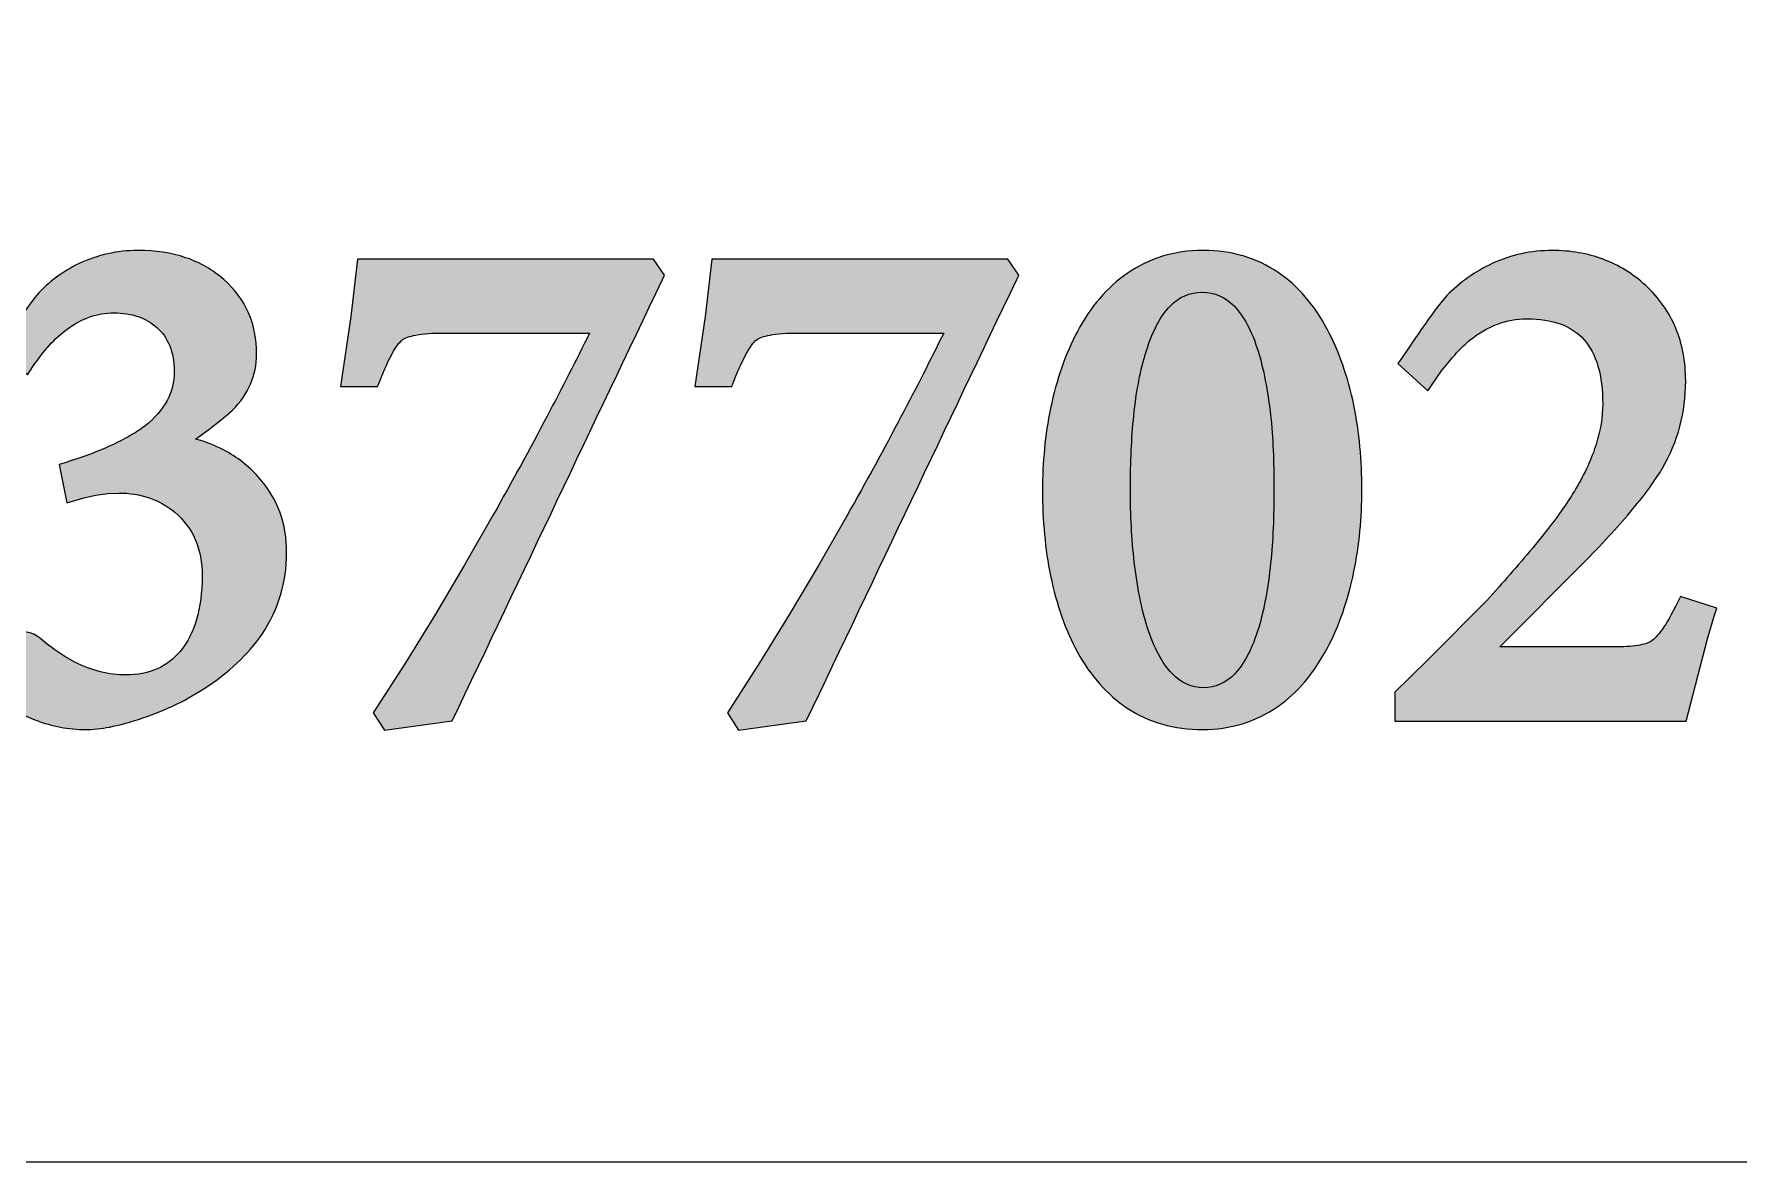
# Model space of a CAD drawing. Header units: millimetres. Extents: x -228 to -124, y -139 to -90.
# Drawn here: x -144.1 to -135.21, y -138.95 to -133.07 of the extents above; entities that cross this region are included whole.
import ezdxf

# ---------------------------------------------------------------- set-up
doc = ezdxf.new("R2010")
doc.units = ezdxf.units.MM
doc.header["$MEASUREMENT"] = 0
doc.layers.add('Layer 1', color=7, linetype='Continuous')

msp = doc.modelspace()

# ---------------------------------------------------------------- hatches: boundary and pattern name
at = {"layer": 'Layer 1', "true_color": 0x373435}
h = msp.add_hatch(color=250, dxfattribs=at)
edge = h.paths.add_edge_path()
edge.add_spline(control_points=[(-143.2592, -135.186), (-143.207, -135.2006), (-143.1587, -135.2195), (-143.1143, -135.2426), (-143.0443, -135.2791), (-142.9832, -135.3264), (-142.9317, -135.3841), (-142.8821, -135.4391), (-142.8449, -135.5001), (-142.8204, -135.5662), (-142.796, -135.632), (-142.7842, -135.7032), (-142.785, -135.7789), (-142.7849, -135.8557), (-142.7955, -135.9296), (-142.8167, -136.0001), (-142.838, -136.0706), (-142.8701, -136.1382), (-142.9126, -136.2025), (-142.9494, -136.2567), (-142.9932, -136.3075), (-143.0437, -136.3548), (-143.0937, -136.4019), (-143.1509, -136.446), (-143.2144, -136.4866), (-143.2676, -136.5211), (-143.3228, -136.5517), (-143.3794, -136.5783), (-143.4371, -136.6054), (-143.4967, -136.6286), (-143.5574, -136.6478), (-143.6109, -136.6653), (-143.6608, -136.6785), (-143.7065, -136.6874), (-143.7529, -136.6963), (-143.7957, -136.7009), (-143.8341, -136.7009), (-143.8774, -136.7009), (-143.921, -136.6967), (-143.964, -136.6885), (-144.0072, -136.6804), (-144.0503, -136.6679), (-144.0929, -136.6518), (-144.1283, -136.6385), (-144.1603, -136.624), (-144.1878, -136.6089), (-144.2152, -136.5936), (-144.2389, -136.5772), (-144.2582, -136.5599), (-144.2875, -136.5365), (-144.309, -136.5096), (-144.3224, -136.4799), (-144.3363, -136.4494), (-144.3417, -136.4164), (-144.3384, -136.3816), (-144.3351, -136.3495), (-144.323, -136.3195), (-144.3028, -136.2915), (-144.2847, -136.2666), (-144.2594, -136.2428), (-144.2273, -136.2207), (-144.2032, -136.2017), (-144.1776, -136.1922), (-144.1515, -136.1922), (-144.1255, -136.1922), (-144.1001, -136.2017), (-144.0759, -136.2207), (-144.0759, -136.2207), (-144.0341, -136.2555), (-144.0341, -136.2555), (-144.0341, -136.2555), (-143.9935, -136.2857), (-143.9935, -136.2857), (-143.9935, -136.2857), (-143.9415, -136.3202), (-143.9415, -136.3202), (-143.9415, -136.3202), (-143.8891, -136.3492), (-143.8891, -136.3492), (-143.845, -136.3716), (-143.8007, -136.3884), (-143.756, -136.3994), (-143.7121, -136.4102), (-143.6673, -136.4157), (-143.6218, -136.4157), (-143.5613, -136.4157), (-143.5073, -136.4053), (-143.4603, -136.3845), (-143.4137, -136.364), (-143.3727, -136.3327), (-143.338, -136.2912), (-143.3012, -136.2455), (-143.2731, -136.1905), (-143.2544, -136.127), (-143.2352, -136.0616), (-143.2254, -135.9864), (-143.2254, -135.9017), (-143.2254, -135.8293), (-143.2376, -135.7649), (-143.2616, -135.7093), (-143.2851, -135.6544), (-143.321, -135.6069), (-143.3683, -135.567), (-143.4083, -135.5341), (-143.4529, -135.509), (-143.5013, -135.4924), (-143.5496, -135.4758), (-143.6029, -135.4674), (-143.6602, -135.4674), (-143.6602, -135.4674), (-143.7175, -135.4703), (-143.7175, -135.4703), (-143.7175, -135.4703), (-143.7805, -135.4793), (-143.7805, -135.4793), (-143.7805, -135.4793), (-143.8352, -135.4904), (-143.8352, -135.4904), (-143.8352, -135.4904), (-143.9315, -135.5178), (-143.9315, -135.5178), (-143.9315, -135.5178), (-143.9718, -135.319), (-143.9718, -135.319), (-143.9718, -135.319), (-143.9343, -135.3074), (-143.9343, -135.3074), (-143.8893, -135.2933), (-143.847, -135.2787), (-143.808, -135.2641), (-143.7696, -135.2499), (-143.7341, -135.2349), (-143.7015, -135.22), (-143.6653, -135.2035), (-143.632, -135.1865), (-143.6022, -135.1694), (-143.5725, -135.1522), (-143.546, -135.135), (-143.5236, -135.118), (-143.4722, -135.0774), (-143.4336, -135.033), (-143.4084, -134.9851), (-143.3837, -134.9385), (-143.3712, -134.8875), (-143.3712, -134.8325), (-143.3712, -134.7826), (-143.3791, -134.7384), (-143.3944, -134.7004), (-143.4093, -134.663), (-143.4319, -134.6306), (-143.4614, -134.6039), (-143.4897, -134.5789), (-143.5224, -134.5599), (-143.5589, -134.5473), (-143.5963, -134.5347), (-143.6389, -134.5281), (-143.686, -134.5281), (-143.7289, -134.5281), (-143.7708, -134.5352), (-143.8109, -134.5493), (-143.8518, -134.5635), (-143.8922, -134.5854), (-143.931, -134.614), (-143.9618, -134.6368), (-143.992, -134.6646), (-144.0213, -134.6967), (-144.0508, -134.7288), (-144.0798, -134.7662), (-144.1077, -134.808), (-144.1077, -134.808), (-144.1368, -134.8516), (-144.1368, -134.8516), (-144.1368, -134.8516), (-144.2829, -134.7097), (-144.2829, -134.7097), (-144.2208, -134.6222), (-144.153, -134.5156), (-144.087, -134.435), (-144.0561, -134.4005), (-144.0218, -134.3692), (-143.985, -134.3418), (-143.9481, -134.3146), (-143.9082, -134.2906), (-143.8659, -134.2707), (-143.8177, -134.2483), (-143.7682, -134.2312), (-143.7177, -134.2199), (-143.6671, -134.2085), (-143.6155, -134.2027), (-143.5632, -134.2027), (-143.5632, -134.2027), (-143.5604, -134.2027), (-143.5604, -134.2027), (-143.469, -134.2027), (-143.3857, -134.2153), (-143.3112, -134.2403), (-143.2357, -134.2656), (-143.1692, -134.3039), (-143.1119, -134.3545), (-143.0551, -134.4043), (-143.0123, -134.4622), (-142.9837, -134.5275), (-142.9553, -134.5925), (-142.9409, -134.6645), (-142.9409, -134.7429), (-142.9409, -134.7981), (-142.9516, -134.8506), (-142.9727, -134.8994), (-142.9935, -134.9479), (-143.025, -134.9932), (-143.0665, -135.0346), (-143.0665, -135.0346), (-143.0683, -135.0363), (-143.0683, -135.0363), (-143.1057, -135.0693), (-143.1464, -135.1024), (-143.19, -135.1354), (-143.19, -135.1354), (-143.2592, -135.186), (-143.2592, -135.186)], knot_values=[0, 0, 0, 0, 0.013699, 0.013699, 0.013699, 0.027397, 0.027397, 0.027397, 0.041096, 0.041096, 0.041096, 0.054795, 0.054795, 0.054795, 0.068493, 0.068493, 0.068493, 0.082192, 0.082192, 0.082192, 0.09589, 0.09589, 0.09589, 0.109589, 0.109589, 0.109589, 0.123288, 0.123288, 0.123288, 0.136986, 0.136986, 0.136986, 0.150685, 0.150685, 0.150685, 0.164384, 0.164384, 0.164384, 0.178082, 0.178082, 0.178082, 0.191781, 0.191781, 0.191781, 0.205479, 0.205479, 0.205479, 0.219178, 0.219178, 0.219178, 0.232877, 0.232877, 0.232877, 0.246575, 0.246575, 0.246575, 0.260274, 0.260274, 0.260274, 0.273973, 0.273973, 0.273973, 0.287671, 0.287671, 0.287671, 0.30137, 0.30137, 0.30137, 0.315068, 0.315068, 0.315068, 0.328767, 0.328767, 0.328767, 0.342466, 0.342466, 0.342466, 0.356164, 0.356164, 0.356164, 0.369863, 0.369863, 0.369863, 0.383562, 0.383562, 0.383562, 0.39726, 0.39726, 0.39726, 0.410959, 0.410959, 0.410959, 0.424658, 0.424658, 0.424658, 0.438356, 0.438356, 0.438356, 0.452055, 0.452055, 0.452055, 0.465753, 0.465753, 0.465753, 0.479452, 0.479452, 0.479452, 0.493151, 0.493151, 0.493151, 0.506849, 0.506849, 0.506849, 0.520548, 0.520548, 0.520548, 0.534247, 0.534247, 0.534247, 0.547945, 0.547945, 0.547945, 0.561644, 0.561644, 0.561644, 0.575342, 0.575342, 0.575342, 0.589041, 0.589041, 0.589041, 0.60274, 0.60274, 0.60274, 0.616438, 0.616438, 0.616438, 0.630137, 0.630137, 0.630137, 0.643836, 0.643836, 0.643836, 0.657534, 0.657534, 0.657534, 0.671233, 0.671233, 0.671233, 0.684932, 0.684932, 0.684932, 0.69863, 0.69863, 0.69863, 0.712329, 0.712329, 0.712329, 0.726027, 0.726027, 0.726027, 0.739726, 0.739726, 0.739726, 0.753425, 0.753425, 0.753425, 0.767123, 0.767123, 0.767123, 0.780822, 0.780822, 0.780822, 0.794521, 0.794521, 0.794521, 0.808219, 0.808219, 0.808219, 0.821918, 0.821918, 0.821918, 0.835616, 0.835616, 0.835616, 0.849315, 0.849315, 0.849315, 0.863014, 0.863014, 0.863014, 0.876712, 0.876712, 0.876712, 0.890411, 0.890411, 0.890411, 0.90411, 0.90411, 0.90411, 0.917808, 0.917808, 0.917808, 0.931507, 0.931507, 0.931507, 0.945205, 0.945205, 0.945205, 0.958904, 0.958904, 0.958904, 0.972603, 0.972603, 0.972603, 0.986301, 0.986301, 0.986301, 1, 1, 1, 1], degree=3, periodic=1)
h = msp.add_hatch(color=250, dxfattribs=at)
edge = h.paths.add_edge_path()
edge.add_spline(control_points=[(-140.8239, -134.3549), (-141.1915, -135.1209), (-141.5546, -135.8893), (-141.9212, -136.6557), (-141.9212, -136.6557), (-142.2743, -136.7042), (-142.2743, -136.7042), (-142.2743, -136.7042), (-142.3327, -136.613), (-142.3327, -136.613), (-142.3327, -136.613), (-142.1649, -136.352), (-142.1649, -136.352), (-142.1649, -136.352), (-142.0087, -136.0997), (-142.0087, -136.0997), (-142.0087, -136.0997), (-141.8582, -135.8448), (-141.8582, -135.8448), (-141.8582, -135.8448), (-141.7069, -135.5813), (-141.7069, -135.5813), (-141.6097, -135.409), (-141.5157, -135.2374), (-141.4258, -135.0667), (-141.3483, -134.9198), (-141.2745, -134.7752), (-141.2046, -134.6331), (-141.2046, -134.6331), (-141.9634, -134.6331), (-141.9634, -134.6331), (-142.0232, -134.6331), (-142.0721, -134.6367), (-142.11, -134.6438), (-142.144, -134.65), (-142.168, -134.6589), (-142.1821, -134.6698), (-142.1963, -134.6806), (-142.2128, -134.7031), (-142.2318, -134.7368), (-142.2526, -134.774), (-142.2753, -134.8234), (-142.2991, -134.884), (-142.2991, -134.884), (-142.31, -134.912), (-142.31, -134.912), (-142.31, -134.912), (-142.5029, -134.912), (-142.5029, -134.912), (-142.5029, -134.912), (-142.4496, -134.5473), (-142.4496, -134.5473), (-142.4496, -134.5473), (-142.4143, -134.2487), (-142.4143, -134.2487), (-142.4143, -134.2487), (-140.871, -134.2487), (-140.871, -134.2487), (-140.871, -134.2487), (-140.8128, -134.3319), (-140.8128, -134.3319), (-140.8128, -134.3319), (-140.8239, -134.3549), (-140.8239, -134.3549)], knot_values=[0, 0, 0, 0, 0.047619, 0.047619, 0.047619, 0.095238, 0.095238, 0.095238, 0.142857, 0.142857, 0.142857, 0.190476, 0.190476, 0.190476, 0.238095, 0.238095, 0.238095, 0.285714, 0.285714, 0.285714, 0.333333, 0.333333, 0.333333, 0.380952, 0.380952, 0.380952, 0.428571, 0.428571, 0.428571, 0.47619, 0.47619, 0.47619, 0.52381, 0.52381, 0.52381, 0.571429, 0.571429, 0.571429, 0.619048, 0.619048, 0.619048, 0.666667, 0.666667, 0.666667, 0.714286, 0.714286, 0.714286, 0.761905, 0.761905, 0.761905, 0.809524, 0.809524, 0.809524, 0.857143, 0.857143, 0.857143, 0.904762, 0.904762, 0.904762, 0.952381, 0.952381, 0.952381, 1, 1, 1, 1], degree=3, periodic=1)
h = msp.add_hatch(color=250, dxfattribs=at)
edge = h.paths.add_edge_path()
edge.add_spline(control_points=[(-138.9764, -134.3549), (-139.344, -135.1209), (-139.7072, -135.8891), (-140.0738, -136.6557), (-140.0738, -136.6557), (-140.4268, -136.7042), (-140.4268, -136.7042), (-140.4268, -136.7042), (-140.4853, -136.6131), (-140.4853, -136.6131), (-140.4853, -136.6131), (-140.3174, -136.352), (-140.3174, -136.352), (-140.3174, -136.352), (-140.1612, -136.0997), (-140.1612, -136.0997), (-140.1612, -136.0997), (-140.0107, -135.8448), (-140.0107, -135.8448), (-140.0107, -135.8448), (-139.8596, -135.5813), (-139.8596, -135.5813), (-139.761, -135.4066), (-139.6671, -135.235), (-139.5783, -135.0667), (-139.5008, -134.9198), (-139.4271, -134.7752), (-139.3571, -134.6331), (-139.3571, -134.6331), (-140.1159, -134.6331), (-140.1159, -134.6331), (-140.1757, -134.6331), (-140.2246, -134.6367), (-140.2625, -134.6438), (-140.2965, -134.65), (-140.3205, -134.6589), (-140.3346, -134.6698), (-140.3488, -134.6806), (-140.3653, -134.7031), (-140.3843, -134.7368), (-140.4051, -134.774), (-140.4278, -134.8234), (-140.4516, -134.884), (-140.4516, -134.884), (-140.4625, -134.912), (-140.4625, -134.912), (-140.4625, -134.912), (-140.6554, -134.912), (-140.6554, -134.912), (-140.6554, -134.912), (-140.6022, -134.5474), (-140.6022, -134.5474), (-140.6022, -134.5474), (-140.5668, -134.2487), (-140.5668, -134.2487), (-140.5668, -134.2487), (-139.0235, -134.2487), (-139.0235, -134.2487), (-139.0235, -134.2487), (-138.9653, -134.3319), (-138.9653, -134.3319), (-138.9653, -134.3319), (-138.9764, -134.3549), (-138.9764, -134.3549)], knot_values=[0, 0, 0, 0, 0.047619, 0.047619, 0.047619, 0.095238, 0.095238, 0.095238, 0.142857, 0.142857, 0.142857, 0.190476, 0.190476, 0.190476, 0.238095, 0.238095, 0.238095, 0.285714, 0.285714, 0.285714, 0.333333, 0.333333, 0.333333, 0.380952, 0.380952, 0.380952, 0.428571, 0.428571, 0.428571, 0.47619, 0.47619, 0.47619, 0.52381, 0.52381, 0.52381, 0.571429, 0.571429, 0.571429, 0.619048, 0.619048, 0.619048, 0.666667, 0.666667, 0.666667, 0.714286, 0.714286, 0.714286, 0.761905, 0.761905, 0.761905, 0.809524, 0.809524, 0.809524, 0.857143, 0.857143, 0.857143, 0.904762, 0.904762, 0.904762, 0.952381, 0.952381, 0.952381, 1, 1, 1, 1], degree=3, periodic=1)
h = msp.add_hatch(color=250, dxfattribs=at)
edge = h.paths.add_edge_path()
edge.add_spline(control_points=[(-138.0023, -134.2027), (-137.9293, -134.2027), (-137.86, -134.2123), (-137.7951, -134.2314), (-137.7295, -134.2505), (-137.6685, -134.2795), (-137.6121, -134.3175), (-137.561, -134.3525), (-137.5139, -134.3947), (-137.4713, -134.4442), (-137.4291, -134.4932), (-137.391, -134.5493), (-137.3575, -134.6123), (-137.3268, -134.6696), (-137.2993, -134.7317), (-137.2761, -134.7982), (-137.2528, -134.8644), (-137.2333, -134.9351), (-137.2174, -135.01), (-137.2037, -135.0791), (-137.1933, -135.1508), (-137.1863, -135.2256), (-137.1792, -135.3), (-137.1756, -135.3756), (-137.1756, -135.4517), (-137.1756, -135.5232), (-137.1792, -135.5949), (-137.1861, -135.6663), (-137.1932, -135.7387), (-137.2036, -135.8091), (-137.2172, -135.877), (-137.2333, -135.9534), (-137.253, -136.0252), (-137.2761, -136.0915), (-137.2993, -136.1585), (-137.3267, -136.2209), (-137.3575, -136.2781), (-137.392, -136.3432), (-137.4308, -136.401), (-137.4733, -136.4512), (-137.5162, -136.5018), (-137.5635, -136.5451), (-137.6141, -136.5803), (-137.6718, -136.6203), (-137.7337, -136.6507), (-137.7991, -136.6707), (-137.8649, -136.6907), (-137.9346, -136.7009), (-138.0074, -136.7009), (-138.0811, -136.7009), (-138.151, -136.6914), (-138.2163, -136.6729), (-138.2821, -136.6541), (-138.3436, -136.6258), (-138.4, -136.5885), (-138.4517, -136.5541), (-138.4998, -136.512), (-138.5433, -136.4632), (-138.5862, -136.4146), (-138.6253, -136.3588), (-138.6598, -136.2965), (-138.6908, -136.2399), (-138.7182, -136.1783), (-138.7414, -136.1122), (-138.7645, -136.0461), (-138.7843, -135.9744), (-138.8002, -135.898), (-138.8141, -135.8293), (-138.8247, -135.7576), (-138.8316, -135.6833), (-138.8385, -135.6084), (-138.842, -135.532), (-138.842, -135.4541), (-138.842, -135.3813), (-138.8385, -135.3085), (-138.8316, -135.2363), (-138.8248, -135.1652), (-138.8141, -135.095), (-138.8002, -135.0261), (-138.7843, -134.9503), (-138.7645, -134.8789), (-138.7414, -134.8124), (-138.718, -134.7453), (-138.6907, -134.6827), (-138.6601, -134.6249), (-138.6255, -134.5599), (-138.5866, -134.5022), (-138.5437, -134.4523), (-138.5004, -134.4017), (-138.4524, -134.3585), (-138.4004, -134.3229), (-138.3432, -134.283), (-138.2814, -134.2528), (-138.2159, -134.2328), (-138.1501, -134.2128), (-138.0805, -134.2027), (-138.0074, -134.2027), (-138.0074, -134.2027), (-138.0023, -134.2027), (-138.0023, -134.2027)], knot_values=[0, 0, 0, 0, 0.030303, 0.030303, 0.030303, 0.060606, 0.060606, 0.060606, 0.090909, 0.090909, 0.090909, 0.121212, 0.121212, 0.121212, 0.151515, 0.151515, 0.151515, 0.181818, 0.181818, 0.181818, 0.212121, 0.212121, 0.212121, 0.242424, 0.242424, 0.242424, 0.272727, 0.272727, 0.272727, 0.30303, 0.30303, 0.30303, 0.333333, 0.333333, 0.333333, 0.363636, 0.363636, 0.363636, 0.393939, 0.393939, 0.393939, 0.424242, 0.424242, 0.424242, 0.454545, 0.454545, 0.454545, 0.484848, 0.484848, 0.484848, 0.515152, 0.515152, 0.515152, 0.545455, 0.545455, 0.545455, 0.575758, 0.575758, 0.575758, 0.606061, 0.606061, 0.606061, 0.636364, 0.636364, 0.636364, 0.666667, 0.666667, 0.666667, 0.69697, 0.69697, 0.69697, 0.727273, 0.727273, 0.727273, 0.757576, 0.757576, 0.757576, 0.787879, 0.787879, 0.787879, 0.818182, 0.818182, 0.818182, 0.848485, 0.848485, 0.848485, 0.878788, 0.878788, 0.878788, 0.909091, 0.909091, 0.909091, 0.939394, 0.939394, 0.939394, 0.969697, 0.969697, 0.969697, 1, 1, 1, 1], degree=3, periodic=1)
h = msp.add_hatch(color=250, dxfattribs=at)
edge = h.paths.add_edge_path()
edge.add_spline(control_points=[(-135.3377, -136.1094), (-135.3377, -136.1094), (-135.3727, -136.2285), (-135.3727, -136.2285), (-135.3727, -136.2285), (-135.4838, -136.6571), (-135.4838, -136.6571), (-135.4838, -136.6571), (-137.0049, -136.6571), (-137.0049, -136.6571), (-137.0049, -136.6571), (-137.0049, -136.5053), (-137.0049, -136.5053), (-137.0049, -136.5053), (-136.8332, -136.3391), (-136.8332, -136.3391), (-136.8332, -136.3391), (-136.5229, -136.0262), (-136.5229, -136.0262), (-136.4416, -135.9362), (-136.3633, -135.8461), (-136.2847, -135.7538), (-136.2847, -135.7538), (-136.2078, -135.6578), (-136.2078, -135.6578), (-136.1794, -135.6217), (-136.1524, -135.585), (-136.127, -135.5485), (-136.102, -135.5125), (-136.0794, -135.4776), (-136.0596, -135.4444), (-136.0128, -135.3652), (-135.9776, -135.288), (-135.9543, -135.214), (-135.9314, -135.1412), (-135.9198, -135.0709), (-135.9198, -135.0036), (-135.9198, -134.852), (-135.9529, -134.7395), (-136.0187, -134.6665), (-136.0831, -134.5949), (-136.1824, -134.5589), (-136.316, -134.5589), (-136.422, -134.5589), (-136.5203, -134.5958), (-136.6113, -134.6692), (-136.6285, -134.6834), (-136.6463, -134.6999), (-136.664, -134.718), (-136.6808, -134.7352), (-136.6988, -134.7555), (-136.7171, -134.7781), (-136.7171, -134.7781), (-136.7606, -134.8306), (-136.7606, -134.8306), (-136.7606, -134.8306), (-136.8324, -134.9348), (-136.8324, -134.9348), (-136.8324, -134.9348), (-136.9882, -134.792), (-136.9882, -134.792), (-136.9118, -134.685), (-136.8155, -134.532), (-136.7337, -134.4383), (-136.6988, -134.4033), (-136.661, -134.3715), (-136.6215, -134.3436), (-136.582, -134.3159), (-136.54, -134.2914), (-136.4958, -134.2707), (-136.4465, -134.2481), (-136.3956, -134.2309), (-136.3436, -134.2197), (-136.2918, -134.2085), (-136.2382, -134.2027), (-136.1833, -134.2027), (-136.0879, -134.2027), (-135.9992, -134.218), (-135.9179, -134.2484), (-135.8361, -134.2789), (-135.762, -134.3247), (-135.6955, -134.3854), (-135.626, -134.4496), (-135.5737, -134.5236), (-135.539, -134.607), (-135.5045, -134.6901), (-135.487, -134.7825), (-135.487, -134.8836), (-135.487, -134.965), (-135.4971, -135.0439), (-135.5172, -135.1197), (-135.5373, -135.1953), (-135.5677, -135.2683), (-135.6079, -135.3378), (-135.6451, -135.4006), (-135.6971, -135.4723), (-135.7637, -135.5524), (-135.8296, -135.6315), (-135.9106, -135.7202), (-136.006, -135.8175), (-136.006, -135.8175), (-136.4565, -136.2701), (-136.4565, -136.2701), (-136.4565, -136.2701), (-135.8683, -136.2701), (-135.8683, -136.2701), (-135.8146, -136.2701), (-135.7706, -136.2673), (-135.7366, -136.262), (-135.7056, -136.257), (-135.6829, -136.25), (-135.6692, -136.2413), (-135.6516, -136.2306), (-135.6318, -136.2094), (-135.6097, -136.1783), (-135.5857, -136.1438), (-135.5595, -136.0981), (-135.5316, -136.0414), (-135.5316, -136.0414), (-135.5149, -136.0076), (-135.5149, -136.0076), (-135.5149, -136.0076), (-135.3249, -136.0677), (-135.3249, -136.0677), (-135.3249, -136.0677), (-135.3377, -136.1094), (-135.3377, -136.1094)], knot_values=[0, 0, 0, 0, 0.02381, 0.02381, 0.02381, 0.047619, 0.047619, 0.047619, 0.071429, 0.071429, 0.071429, 0.095238, 0.095238, 0.095238, 0.119048, 0.119048, 0.119048, 0.142857, 0.142857, 0.142857, 0.166667, 0.166667, 0.166667, 0.190476, 0.190476, 0.190476, 0.214286, 0.214286, 0.214286, 0.238095, 0.238095, 0.238095, 0.261905, 0.261905, 0.261905, 0.285714, 0.285714, 0.285714, 0.309524, 0.309524, 0.309524, 0.333333, 0.333333, 0.333333, 0.357143, 0.357143, 0.357143, 0.380952, 0.380952, 0.380952, 0.404762, 0.404762, 0.404762, 0.428571, 0.428571, 0.428571, 0.452381, 0.452381, 0.452381, 0.47619, 0.47619, 0.47619, 0.5, 0.5, 0.5, 0.52381, 0.52381, 0.52381, 0.547619, 0.547619, 0.547619, 0.571429, 0.571429, 0.571429, 0.595238, 0.595238, 0.595238, 0.619048, 0.619048, 0.619048, 0.642857, 0.642857, 0.642857, 0.666667, 0.666667, 0.666667, 0.690476, 0.690476, 0.690476, 0.714286, 0.714286, 0.714286, 0.738095, 0.738095, 0.738095, 0.761905, 0.761905, 0.761905, 0.785714, 0.785714, 0.785714, 0.809524, 0.809524, 0.809524, 0.833333, 0.833333, 0.833333, 0.857143, 0.857143, 0.857143, 0.880952, 0.880952, 0.880952, 0.904762, 0.904762, 0.904762, 0.928571, 0.928571, 0.928571, 0.952381, 0.952381, 0.952381, 0.97619, 0.97619, 0.97619, 1, 1, 1, 1], degree=3, periodic=1)
h = msp.add_hatch(color=250, dxfattribs=at)
edge = h.paths.add_edge_path()
edge.add_spline(control_points=[(-138.0101, -134.4207), (-138.0738, -134.4207), (-138.1294, -134.4447), (-138.176, -134.4925), (-138.2264, -134.5441), (-138.2682, -134.6233), (-138.3008, -134.7301), (-138.3157, -134.7762), (-138.3287, -134.827), (-138.3394, -134.8827), (-138.3504, -134.9394), (-138.3592, -135.0002), (-138.3657, -135.0646), (-138.3716, -135.1224), (-138.3763, -135.1833), (-138.3792, -135.247), (-138.382, -135.3095), (-138.3835, -135.3762), (-138.3835, -135.4466), (-138.3835, -135.515), (-138.3818, -135.5805), (-138.3785, -135.6428), (-138.3751, -135.707), (-138.3698, -135.7689), (-138.3633, -135.8279), (-138.3559, -135.8924), (-138.3463, -135.9537), (-138.3349, -136.0109), (-138.3237, -136.0671), (-138.3106, -136.1187), (-138.296, -136.1652), (-138.2607, -136.2746), (-138.2171, -136.3561), (-138.1661, -136.4091), (-138.119, -136.4578), (-138.0643, -136.4823), (-138.0023, -136.4823), (-137.9399, -136.4823), (-137.8854, -136.4579), (-137.839, -136.4098), (-137.7889, -136.3573), (-137.747, -136.2767), (-137.714, -136.1684), (-137.7001, -136.1213), (-137.6877, -136.0699), (-137.6775, -136.0151), (-137.6671, -135.9585), (-137.6585, -135.8971), (-137.6519, -135.8313), (-137.6463, -135.7739), (-137.6417, -135.7126), (-137.6388, -135.6481), (-137.6359, -135.585), (-137.6344, -135.5177), (-137.6344, -135.4466), (-137.6344, -135.3752), (-137.6359, -135.3078), (-137.6388, -135.2448), (-137.6417, -135.1805), (-137.6463, -135.1196), (-137.6518, -135.0625), (-137.6595, -134.9975), (-137.6689, -134.9366), (-137.6797, -134.8805), (-137.6905, -134.8249), (-137.7031, -134.7736), (-137.717, -134.7274), (-137.7506, -134.6217), (-137.7928, -134.5431), (-137.843, -134.492), (-137.8897, -134.4446), (-137.9446, -134.4207), (-138.0074, -134.4207), (-138.0074, -134.4207), (-138.0101, -134.4207), (-138.0101, -134.4207)], knot_values=[0, 0, 0, 0, 0.04, 0.04, 0.04, 0.08, 0.08, 0.08, 0.12, 0.12, 0.12, 0.16, 0.16, 0.16, 0.2, 0.2, 0.2, 0.24, 0.24, 0.24, 0.28, 0.28, 0.28, 0.32, 0.32, 0.32, 0.36, 0.36, 0.36, 0.4, 0.4, 0.4, 0.44, 0.44, 0.44, 0.48, 0.48, 0.48, 0.52, 0.52, 0.52, 0.56, 0.56, 0.56, 0.6, 0.6, 0.6, 0.64, 0.64, 0.64, 0.68, 0.68, 0.68, 0.72, 0.72, 0.72, 0.76, 0.76, 0.76, 0.8, 0.8, 0.8, 0.84, 0.84, 0.84, 0.88, 0.88, 0.88, 0.92, 0.92, 0.92, 0.96, 0.96, 0.96, 1, 1, 1, 1], degree=3, periodic=1)

# ---------------------------------------------------------------- linework, layer by layer
at = {"layer": 'Layer 1', "color": 250, "lineweight": 18}
msp.add_open_spline([(-160.9662, -99.1549), (-160.9662, -99.1549), (-127.1662, -99.1549), (-127.1662, -99.1549), (-125.5162, -99.1549), (-124.1662, -100.5049), (-124.1662, -102.1549), (-124.1662, -102.1549), (-124.1662, -135.9549), (-124.1662, -135.9549), (-124.1662, -137.6049), (-125.5162, -138.9549), (-127.1662, -138.9549), (-127.1662, -138.9549), (-160.9662, -138.9549), (-160.9662, -138.9549), (-162.6162, -138.9549), (-163.9662, -137.6049), (-163.9662, -135.9549), (-163.9662, -135.9549), (-163.9662, -102.1549), (-163.9662, -102.1549), (-163.9662, -100.5049), (-162.6162, -99.1549), (-160.9662, -99.1549)], degree=3, knots=[0, 0, 0, 0, 0.125, 0.125, 0.125, 0.25, 0.25, 0.25, 0.375, 0.375, 0.375, 0.5, 0.5, 0.5, 0.625, 0.625, 0.625, 0.75, 0.75, 0.75, 0.875, 0.875, 0.875, 1, 1, 1, 1], dxfattribs=at)
at = {"layer": 'Layer 1', "color": 250}
for points, knots in [([(-143.2592, -135.186), (-143.207, -135.2006), (-143.1587, -135.2195), (-143.1143, -135.2426), (-143.0443, -135.2791), (-142.9832, -135.3264), (-142.9317, -135.3841), (-142.8821, -135.4391), (-142.8449, -135.5001), (-142.8204, -135.5662), (-142.796, -135.632), (-142.7842, -135.7032), (-142.785, -135.7789), (-142.7849, -135.8557), (-142.7955, -135.9296), (-142.8167, -136.0001), (-142.838, -136.0706), (-142.8701, -136.1382), (-142.9126, -136.2025), (-142.9494, -136.2567), (-142.9932, -136.3075), (-143.0437, -136.3548), (-143.0937, -136.4019), (-143.1509, -136.446), (-143.2144, -136.4866), (-143.2676, -136.5211), (-143.3228, -136.5517), (-143.3794, -136.5783), (-143.4371, -136.6054), (-143.4967, -136.6286), (-143.5574, -136.6478), (-143.6109, -136.6653), (-143.6608, -136.6785), (-143.7065, -136.6874), (-143.7529, -136.6963), (-143.7957, -136.7009), (-143.8341, -136.7009), (-143.8774, -136.7009), (-143.921, -136.6967), (-143.964, -136.6885), (-144.0072, -136.6804), (-144.0503, -136.6679), (-144.0929, -136.6518), (-144.1283, -136.6385), (-144.1603, -136.624), (-144.1878, -136.6089), (-144.2152, -136.5936), (-144.2389, -136.5772), (-144.2582, -136.5599), (-144.2875, -136.5365), (-144.309, -136.5096), (-144.3224, -136.4799), (-144.3363, -136.4494), (-144.3417, -136.4164), (-144.3384, -136.3816), (-144.3351, -136.3495), (-144.323, -136.3195), (-144.3028, -136.2915), (-144.2847, -136.2666), (-144.2594, -136.2428), (-144.2273, -136.2207), (-144.2032, -136.2017), (-144.1776, -136.1922), (-144.1515, -136.1922), (-144.1255, -136.1922), (-144.1001, -136.2017), (-144.0759, -136.2207), (-144.0759, -136.2207), (-144.0341, -136.2555), (-144.0341, -136.2555), (-144.0341, -136.2555), (-143.9935, -136.2857), (-143.9935, -136.2857), (-143.9935, -136.2857), (-143.9415, -136.3202), (-143.9415, -136.3202), (-143.9415, -136.3202), (-143.8891, -136.3492), (-143.8891, -136.3492), (-143.845, -136.3716), (-143.8007, -136.3884), (-143.756, -136.3994), (-143.7121, -136.4102), (-143.6673, -136.4157), (-143.6218, -136.4157), (-143.5613, -136.4157), (-143.5073, -136.4053), (-143.4603, -136.3845), (-143.4137, -136.364), (-143.3727, -136.3327), (-143.338, -136.2912), (-143.3012, -136.2455), (-143.2731, -136.1905), (-143.2544, -136.127), (-143.2352, -136.0616), (-143.2254, -135.9864), (-143.2254, -135.9017), (-143.2254, -135.8293), (-143.2376, -135.7649), (-143.2616, -135.7093), (-143.2851, -135.6544), (-143.321, -135.6069), (-143.3683, -135.567), (-143.4083, -135.5341), (-143.4529, -135.509), (-143.5013, -135.4924), (-143.5496, -135.4758), (-143.6029, -135.4674), (-143.6602, -135.4674), (-143.6602, -135.4674), (-143.7175, -135.4703), (-143.7175, -135.4703), (-143.7175, -135.4703), (-143.7805, -135.4793), (-143.7805, -135.4793), (-143.7805, -135.4793), (-143.8352, -135.4904), (-143.8352, -135.4904), (-143.8352, -135.4904), (-143.9315, -135.5178), (-143.9315, -135.5178), (-143.9315, -135.5178), (-143.9718, -135.319), (-143.9718, -135.319), (-143.9718, -135.319), (-143.9343, -135.3074), (-143.9343, -135.3074), (-143.8893, -135.2933), (-143.847, -135.2787), (-143.808, -135.2641), (-143.7696, -135.2499), (-143.7341, -135.2349), (-143.7015, -135.22), (-143.6653, -135.2035), (-143.632, -135.1865), (-143.6022, -135.1694), (-143.5725, -135.1522), (-143.546, -135.135), (-143.5236, -135.118), (-143.4722, -135.0774), (-143.4336, -135.033), (-143.4084, -134.9851), (-143.3837, -134.9385), (-143.3712, -134.8875), (-143.3712, -134.8325), (-143.3712, -134.7826), (-143.3791, -134.7384), (-143.3944, -134.7004), (-143.4093, -134.663), (-143.4319, -134.6306), (-143.4614, -134.6039), (-143.4897, -134.5789), (-143.5224, -134.5599), (-143.5589, -134.5473), (-143.5963, -134.5347), (-143.6389, -134.5281), (-143.686, -134.5281), (-143.7289, -134.5281), (-143.7708, -134.5352), (-143.8109, -134.5493), (-143.8518, -134.5635), (-143.8922, -134.5854), (-143.931, -134.614), (-143.9618, -134.6368), (-143.992, -134.6646), (-144.0213, -134.6967), (-144.0508, -134.7288), (-144.0798, -134.7662), (-144.1077, -134.808), (-144.1077, -134.808), (-144.1368, -134.8516), (-144.1368, -134.8516), (-144.1368, -134.8516), (-144.2829, -134.7097), (-144.2829, -134.7097), (-144.2208, -134.6222), (-144.153, -134.5156), (-144.087, -134.435), (-144.0561, -134.4005), (-144.0218, -134.3692), (-143.985, -134.3418), (-143.9481, -134.3146), (-143.9082, -134.2906), (-143.8659, -134.2707), (-143.8177, -134.2483), (-143.7682, -134.2312), (-143.7177, -134.2199), (-143.6671, -134.2085), (-143.6155, -134.2027), (-143.5632, -134.2027), (-143.5632, -134.2027), (-143.5604, -134.2027), (-143.5604, -134.2027), (-143.469, -134.2027), (-143.3857, -134.2153), (-143.3112, -134.2403), (-143.2357, -134.2656), (-143.1692, -134.3039), (-143.1119, -134.3545), (-143.0551, -134.4043), (-143.0123, -134.4622), (-142.9837, -134.5275), (-142.9553, -134.5925), (-142.9409, -134.6645), (-142.9409, -134.7429), (-142.9409, -134.7981), (-142.9516, -134.8506), (-142.9727, -134.8994), (-142.9935, -134.9479), (-143.025, -134.9932), (-143.0665, -135.0346), (-143.0665, -135.0346), (-143.0683, -135.0363), (-143.0683, -135.0363), (-143.1057, -135.0693), (-143.1464, -135.1024), (-143.19, -135.1354), (-143.19, -135.1354), (-143.2592, -135.186), (-143.2592, -135.186)], [0, 0, 0, 0, 0.013699, 0.013699, 0.013699, 0.027397, 0.027397, 0.027397, 0.041096, 0.041096, 0.041096, 0.054795, 0.054795, 0.054795, 0.068493, 0.068493, 0.068493, 0.082192, 0.082192, 0.082192, 0.09589, 0.09589, 0.09589, 0.109589, 0.109589, 0.109589, 0.123288, 0.123288, 0.123288, 0.136986, 0.136986, 0.136986, 0.150685, 0.150685, 0.150685, 0.164384, 0.164384, 0.164384, 0.178082, 0.178082, 0.178082, 0.191781, 0.191781, 0.191781, 0.205479, 0.205479, 0.205479, 0.219178, 0.219178, 0.219178, 0.232877, 0.232877, 0.232877, 0.246575, 0.246575, 0.246575, 0.260274, 0.260274, 0.260274, 0.273973, 0.273973, 0.273973, 0.287671, 0.287671, 0.287671, 0.30137, 0.30137, 0.30137, 0.315068, 0.315068, 0.315068, 0.328767, 0.328767, 0.328767, 0.342466, 0.342466, 0.342466, 0.356164, 0.356164, 0.356164, 0.369863, 0.369863, 0.369863, 0.383562, 0.383562, 0.383562, 0.39726, 0.39726, 0.39726, 0.410959, 0.410959, 0.410959, 0.424658, 0.424658, 0.424658, 0.438356, 0.438356, 0.438356, 0.452055, 0.452055, 0.452055, 0.465753, 0.465753, 0.465753, 0.479452, 0.479452, 0.479452, 0.493151, 0.493151, 0.493151, 0.506849, 0.506849, 0.506849, 0.520548, 0.520548, 0.520548, 0.534247, 0.534247, 0.534247, 0.547945, 0.547945, 0.547945, 0.561644, 0.561644, 0.561644, 0.575342, 0.575342, 0.575342, 0.589041, 0.589041, 0.589041, 0.60274, 0.60274, 0.60274, 0.616438, 0.616438, 0.616438, 0.630137, 0.630137, 0.630137, 0.643836, 0.643836, 0.643836, 0.657534, 0.657534, 0.657534, 0.671233, 0.671233, 0.671233, 0.684932, 0.684932, 0.684932, 0.69863, 0.69863, 0.69863, 0.712329, 0.712329, 0.712329, 0.726027, 0.726027, 0.726027, 0.739726, 0.739726, 0.739726, 0.753425, 0.753425, 0.753425, 0.767123, 0.767123, 0.767123, 0.780822, 0.780822, 0.780822, 0.794521, 0.794521, 0.794521, 0.808219, 0.808219, 0.808219, 0.821918, 0.821918, 0.821918, 0.835616, 0.835616, 0.835616, 0.849315, 0.849315, 0.849315, 0.863014, 0.863014, 0.863014, 0.876712, 0.876712, 0.876712, 0.890411, 0.890411, 0.890411, 0.90411, 0.90411, 0.90411, 0.917808, 0.917808, 0.917808, 0.931507, 0.931507, 0.931507, 0.945205, 0.945205, 0.945205, 0.958904, 0.958904, 0.958904, 0.972603, 0.972603, 0.972603, 0.986301, 0.986301, 0.986301, 1, 1, 1, 1]), ([(-140.8239, -134.3549), (-141.1915, -135.1209), (-141.5546, -135.8893), (-141.9212, -136.6557), (-141.9212, -136.6557), (-142.2743, -136.7042), (-142.2743, -136.7042), (-142.2743, -136.7042), (-142.3327, -136.613), (-142.3327, -136.613), (-142.3327, -136.613), (-142.1649, -136.352), (-142.1649, -136.352), (-142.1649, -136.352), (-142.0087, -136.0997), (-142.0087, -136.0997), (-142.0087, -136.0997), (-141.8582, -135.8448), (-141.8582, -135.8448), (-141.8582, -135.8448), (-141.7069, -135.5813), (-141.7069, -135.5813), (-141.6097, -135.409), (-141.5157, -135.2374), (-141.4258, -135.0667), (-141.3483, -134.9198), (-141.2745, -134.7752), (-141.2046, -134.6331), (-141.2046, -134.6331), (-141.9634, -134.6331), (-141.9634, -134.6331), (-142.0232, -134.6331), (-142.0721, -134.6367), (-142.11, -134.6438), (-142.144, -134.65), (-142.168, -134.6589), (-142.1821, -134.6698), (-142.1963, -134.6806), (-142.2128, -134.7031), (-142.2318, -134.7368), (-142.2526, -134.774), (-142.2753, -134.8234), (-142.2991, -134.884), (-142.2991, -134.884), (-142.31, -134.912), (-142.31, -134.912), (-142.31, -134.912), (-142.5029, -134.912), (-142.5029, -134.912), (-142.5029, -134.912), (-142.4496, -134.5473), (-142.4496, -134.5473), (-142.4496, -134.5473), (-142.4143, -134.2487), (-142.4143, -134.2487), (-142.4143, -134.2487), (-140.871, -134.2487), (-140.871, -134.2487), (-140.871, -134.2487), (-140.8128, -134.3319), (-140.8128, -134.3319), (-140.8128, -134.3319), (-140.8239, -134.3549), (-140.8239, -134.3549)], [0, 0, 0, 0, 0.047619, 0.047619, 0.047619, 0.095238, 0.095238, 0.095238, 0.142857, 0.142857, 0.142857, 0.190476, 0.190476, 0.190476, 0.238095, 0.238095, 0.238095, 0.285714, 0.285714, 0.285714, 0.333333, 0.333333, 0.333333, 0.380952, 0.380952, 0.380952, 0.428571, 0.428571, 0.428571, 0.47619, 0.47619, 0.47619, 0.52381, 0.52381, 0.52381, 0.571429, 0.571429, 0.571429, 0.619048, 0.619048, 0.619048, 0.666667, 0.666667, 0.666667, 0.714286, 0.714286, 0.714286, 0.761905, 0.761905, 0.761905, 0.809524, 0.809524, 0.809524, 0.857143, 0.857143, 0.857143, 0.904762, 0.904762, 0.904762, 0.952381, 0.952381, 0.952381, 1, 1, 1, 1]), ([(-138.9764, -134.3549), (-139.344, -135.1209), (-139.7072, -135.8891), (-140.0738, -136.6557), (-140.0738, -136.6557), (-140.4268, -136.7042), (-140.4268, -136.7042), (-140.4268, -136.7042), (-140.4853, -136.6131), (-140.4853, -136.6131), (-140.4853, -136.6131), (-140.3174, -136.352), (-140.3174, -136.352), (-140.3174, -136.352), (-140.1612, -136.0997), (-140.1612, -136.0997), (-140.1612, -136.0997), (-140.0107, -135.8448), (-140.0107, -135.8448), (-140.0107, -135.8448), (-139.8596, -135.5813), (-139.8596, -135.5813), (-139.761, -135.4066), (-139.6671, -135.235), (-139.5783, -135.0667), (-139.5008, -134.9198), (-139.4271, -134.7752), (-139.3571, -134.6331), (-139.3571, -134.6331), (-140.1159, -134.6331), (-140.1159, -134.6331), (-140.1757, -134.6331), (-140.2246, -134.6367), (-140.2625, -134.6438), (-140.2965, -134.65), (-140.3205, -134.6589), (-140.3346, -134.6698), (-140.3488, -134.6806), (-140.3653, -134.7031), (-140.3843, -134.7368), (-140.4051, -134.774), (-140.4278, -134.8234), (-140.4516, -134.884), (-140.4516, -134.884), (-140.4625, -134.912), (-140.4625, -134.912), (-140.4625, -134.912), (-140.6554, -134.912), (-140.6554, -134.912), (-140.6554, -134.912), (-140.6022, -134.5474), (-140.6022, -134.5474), (-140.6022, -134.5474), (-140.5668, -134.2487), (-140.5668, -134.2487), (-140.5668, -134.2487), (-139.0235, -134.2487), (-139.0235, -134.2487), (-139.0235, -134.2487), (-138.9653, -134.3319), (-138.9653, -134.3319), (-138.9653, -134.3319), (-138.9764, -134.3549), (-138.9764, -134.3549)], [0, 0, 0, 0, 0.047619, 0.047619, 0.047619, 0.095238, 0.095238, 0.095238, 0.142857, 0.142857, 0.142857, 0.190476, 0.190476, 0.190476, 0.238095, 0.238095, 0.238095, 0.285714, 0.285714, 0.285714, 0.333333, 0.333333, 0.333333, 0.380952, 0.380952, 0.380952, 0.428571, 0.428571, 0.428571, 0.47619, 0.47619, 0.47619, 0.52381, 0.52381, 0.52381, 0.571429, 0.571429, 0.571429, 0.619048, 0.619048, 0.619048, 0.666667, 0.666667, 0.666667, 0.714286, 0.714286, 0.714286, 0.761905, 0.761905, 0.761905, 0.809524, 0.809524, 0.809524, 0.857143, 0.857143, 0.857143, 0.904762, 0.904762, 0.904762, 0.952381, 0.952381, 0.952381, 1, 1, 1, 1]), ([(-138.0023, -134.2027), (-137.9293, -134.2027), (-137.86, -134.2123), (-137.7951, -134.2314), (-137.7295, -134.2505), (-137.6685, -134.2795), (-137.6121, -134.3175), (-137.561, -134.3525), (-137.5139, -134.3947), (-137.4713, -134.4442), (-137.4291, -134.4932), (-137.391, -134.5493), (-137.3575, -134.6123), (-137.3268, -134.6696), (-137.2993, -134.7317), (-137.2761, -134.7982), (-137.2528, -134.8644), (-137.2333, -134.9351), (-137.2174, -135.01), (-137.2037, -135.0791), (-137.1933, -135.1508), (-137.1863, -135.2256), (-137.1792, -135.3), (-137.1756, -135.3756), (-137.1756, -135.4517), (-137.1756, -135.5232), (-137.1792, -135.5949), (-137.1861, -135.6663), (-137.1932, -135.7387), (-137.2036, -135.8091), (-137.2172, -135.877), (-137.2333, -135.9534), (-137.253, -136.0252), (-137.2761, -136.0915), (-137.2993, -136.1585), (-137.3267, -136.2209), (-137.3575, -136.2781), (-137.392, -136.3432), (-137.4308, -136.401), (-137.4733, -136.4512), (-137.5162, -136.5018), (-137.5635, -136.5451), (-137.6141, -136.5803), (-137.6718, -136.6203), (-137.7337, -136.6507), (-137.7991, -136.6707), (-137.8649, -136.6907), (-137.9346, -136.7009), (-138.0074, -136.7009), (-138.0811, -136.7009), (-138.151, -136.6914), (-138.2163, -136.6729), (-138.2821, -136.6541), (-138.3436, -136.6258), (-138.4, -136.5885), (-138.4517, -136.5541), (-138.4998, -136.512), (-138.5433, -136.4632), (-138.5862, -136.4146), (-138.6253, -136.3588), (-138.6598, -136.2965), (-138.6908, -136.2399), (-138.7182, -136.1783), (-138.7414, -136.1122), (-138.7645, -136.0461), (-138.7843, -135.9744), (-138.8002, -135.898), (-138.8141, -135.8293), (-138.8247, -135.7576), (-138.8316, -135.6833), (-138.8385, -135.6084), (-138.842, -135.532), (-138.842, -135.4541), (-138.842, -135.3813), (-138.8385, -135.3085), (-138.8316, -135.2363), (-138.8248, -135.1652), (-138.8141, -135.095), (-138.8002, -135.0261), (-138.7843, -134.9503), (-138.7645, -134.8789), (-138.7414, -134.8124), (-138.718, -134.7453), (-138.6907, -134.6827), (-138.6601, -134.6249), (-138.6255, -134.5599), (-138.5866, -134.5022), (-138.5437, -134.4523), (-138.5004, -134.4017), (-138.4524, -134.3585), (-138.4004, -134.3229), (-138.3432, -134.283), (-138.2814, -134.2528), (-138.2159, -134.2328), (-138.1501, -134.2128), (-138.0805, -134.2027), (-138.0074, -134.2027), (-138.0074, -134.2027), (-138.0023, -134.2027), (-138.0023, -134.2027)], [0, 0, 0, 0, 0.030303, 0.030303, 0.030303, 0.060606, 0.060606, 0.060606, 0.090909, 0.090909, 0.090909, 0.121212, 0.121212, 0.121212, 0.151515, 0.151515, 0.151515, 0.181818, 0.181818, 0.181818, 0.212121, 0.212121, 0.212121, 0.242424, 0.242424, 0.242424, 0.272727, 0.272727, 0.272727, 0.30303, 0.30303, 0.30303, 0.333333, 0.333333, 0.333333, 0.363636, 0.363636, 0.363636, 0.393939, 0.393939, 0.393939, 0.424242, 0.424242, 0.424242, 0.454545, 0.454545, 0.454545, 0.484848, 0.484848, 0.484848, 0.515152, 0.515152, 0.515152, 0.545455, 0.545455, 0.545455, 0.575758, 0.575758, 0.575758, 0.606061, 0.606061, 0.606061, 0.636364, 0.636364, 0.636364, 0.666667, 0.666667, 0.666667, 0.69697, 0.69697, 0.69697, 0.727273, 0.727273, 0.727273, 0.757576, 0.757576, 0.757576, 0.787879, 0.787879, 0.787879, 0.818182, 0.818182, 0.818182, 0.848485, 0.848485, 0.848485, 0.878788, 0.878788, 0.878788, 0.909091, 0.909091, 0.909091, 0.939394, 0.939394, 0.939394, 0.969697, 0.969697, 0.969697, 1, 1, 1, 1]), ([(-135.3377, -136.1094), (-135.3377, -136.1094), (-135.3727, -136.2285), (-135.3727, -136.2285), (-135.3727, -136.2285), (-135.4838, -136.6571), (-135.4838, -136.6571), (-135.4838, -136.6571), (-137.0049, -136.6571), (-137.0049, -136.6571), (-137.0049, -136.6571), (-137.0049, -136.5053), (-137.0049, -136.5053), (-137.0049, -136.5053), (-136.8332, -136.3391), (-136.8332, -136.3391), (-136.8332, -136.3391), (-136.5229, -136.0262), (-136.5229, -136.0262), (-136.4416, -135.9362), (-136.3633, -135.8461), (-136.2847, -135.7538), (-136.2847, -135.7538), (-136.2078, -135.6578), (-136.2078, -135.6578), (-136.1794, -135.6217), (-136.1524, -135.585), (-136.127, -135.5485), (-136.102, -135.5125), (-136.0794, -135.4776), (-136.0596, -135.4444), (-136.0128, -135.3652), (-135.9776, -135.288), (-135.9543, -135.214), (-135.9314, -135.1412), (-135.9198, -135.0709), (-135.9198, -135.0036), (-135.9198, -134.852), (-135.9529, -134.7395), (-136.0187, -134.6665), (-136.0831, -134.5949), (-136.1824, -134.5589), (-136.316, -134.5589), (-136.422, -134.5589), (-136.5203, -134.5958), (-136.6113, -134.6692), (-136.6285, -134.6834), (-136.6463, -134.6999), (-136.664, -134.718), (-136.6808, -134.7352), (-136.6988, -134.7555), (-136.7171, -134.7781), (-136.7171, -134.7781), (-136.7606, -134.8306), (-136.7606, -134.8306), (-136.7606, -134.8306), (-136.8324, -134.9348), (-136.8324, -134.9348), (-136.8324, -134.9348), (-136.9882, -134.792), (-136.9882, -134.792), (-136.9118, -134.685), (-136.8155, -134.532), (-136.7337, -134.4383), (-136.6988, -134.4033), (-136.661, -134.3715), (-136.6215, -134.3436), (-136.582, -134.3159), (-136.54, -134.2914), (-136.4958, -134.2707), (-136.4465, -134.2481), (-136.3956, -134.2309), (-136.3436, -134.2197), (-136.2918, -134.2085), (-136.2382, -134.2027), (-136.1833, -134.2027), (-136.0879, -134.2027), (-135.9992, -134.218), (-135.9179, -134.2484), (-135.8361, -134.2789), (-135.762, -134.3247), (-135.6955, -134.3854), (-135.626, -134.4496), (-135.5737, -134.5236), (-135.539, -134.607), (-135.5045, -134.6901), (-135.487, -134.7825), (-135.487, -134.8836), (-135.487, -134.965), (-135.4971, -135.0439), (-135.5172, -135.1197), (-135.5373, -135.1953), (-135.5677, -135.2683), (-135.6079, -135.3378), (-135.6451, -135.4006), (-135.6971, -135.4723), (-135.7637, -135.5524), (-135.8296, -135.6315), (-135.9106, -135.7202), (-136.006, -135.8175), (-136.006, -135.8175), (-136.4565, -136.2701), (-136.4565, -136.2701), (-136.4565, -136.2701), (-135.8683, -136.2701), (-135.8683, -136.2701), (-135.8146, -136.2701), (-135.7706, -136.2673), (-135.7366, -136.262), (-135.7056, -136.257), (-135.6829, -136.25), (-135.6692, -136.2413), (-135.6516, -136.2306), (-135.6318, -136.2094), (-135.6097, -136.1783), (-135.5857, -136.1438), (-135.5595, -136.0981), (-135.5316, -136.0414), (-135.5316, -136.0414), (-135.5149, -136.0076), (-135.5149, -136.0076), (-135.5149, -136.0076), (-135.3249, -136.0677), (-135.3249, -136.0677), (-135.3249, -136.0677), (-135.3377, -136.1094), (-135.3377, -136.1094)], [0, 0, 0, 0, 0.02381, 0.02381, 0.02381, 0.047619, 0.047619, 0.047619, 0.071429, 0.071429, 0.071429, 0.095238, 0.095238, 0.095238, 0.119048, 0.119048, 0.119048, 0.142857, 0.142857, 0.142857, 0.166667, 0.166667, 0.166667, 0.190476, 0.190476, 0.190476, 0.214286, 0.214286, 0.214286, 0.238095, 0.238095, 0.238095, 0.261905, 0.261905, 0.261905, 0.285714, 0.285714, 0.285714, 0.309524, 0.309524, 0.309524, 0.333333, 0.333333, 0.333333, 0.357143, 0.357143, 0.357143, 0.380952, 0.380952, 0.380952, 0.404762, 0.404762, 0.404762, 0.428571, 0.428571, 0.428571, 0.452381, 0.452381, 0.452381, 0.47619, 0.47619, 0.47619, 0.5, 0.5, 0.5, 0.52381, 0.52381, 0.52381, 0.547619, 0.547619, 0.547619, 0.571429, 0.571429, 0.571429, 0.595238, 0.595238, 0.595238, 0.619048, 0.619048, 0.619048, 0.642857, 0.642857, 0.642857, 0.666667, 0.666667, 0.666667, 0.690476, 0.690476, 0.690476, 0.714286, 0.714286, 0.714286, 0.738095, 0.738095, 0.738095, 0.761905, 0.761905, 0.761905, 0.785714, 0.785714, 0.785714, 0.809524, 0.809524, 0.809524, 0.833333, 0.833333, 0.833333, 0.857143, 0.857143, 0.857143, 0.880952, 0.880952, 0.880952, 0.904762, 0.904762, 0.904762, 0.928571, 0.928571, 0.928571, 0.952381, 0.952381, 0.952381, 0.97619, 0.97619, 0.97619, 1, 1, 1, 1]), ([(-138.0101, -134.4207), (-138.0738, -134.4207), (-138.1294, -134.4447), (-138.176, -134.4925), (-138.2264, -134.5441), (-138.2682, -134.6233), (-138.3008, -134.7301), (-138.3157, -134.7762), (-138.3287, -134.827), (-138.3394, -134.8827), (-138.3504, -134.9394), (-138.3592, -135.0002), (-138.3657, -135.0646), (-138.3716, -135.1224), (-138.3763, -135.1833), (-138.3792, -135.247), (-138.382, -135.3095), (-138.3835, -135.3762), (-138.3835, -135.4466), (-138.3835, -135.515), (-138.3818, -135.5805), (-138.3785, -135.6428), (-138.3751, -135.707), (-138.3698, -135.7689), (-138.3633, -135.8279), (-138.3559, -135.8924), (-138.3463, -135.9537), (-138.3349, -136.0109), (-138.3237, -136.0671), (-138.3106, -136.1187), (-138.296, -136.1652), (-138.2607, -136.2746), (-138.2171, -136.3561), (-138.1661, -136.4091), (-138.119, -136.4578), (-138.0643, -136.4823), (-138.0023, -136.4823), (-137.9399, -136.4823), (-137.8854, -136.4579), (-137.839, -136.4098), (-137.7889, -136.3573), (-137.747, -136.2767), (-137.714, -136.1684), (-137.7001, -136.1213), (-137.6877, -136.0699), (-137.6775, -136.0151), (-137.6671, -135.9585), (-137.6585, -135.8971), (-137.6519, -135.8313), (-137.6463, -135.7739), (-137.6417, -135.7126), (-137.6388, -135.6481), (-137.6359, -135.585), (-137.6344, -135.5177), (-137.6344, -135.4466), (-137.6344, -135.3752), (-137.6359, -135.3078), (-137.6388, -135.2448), (-137.6417, -135.1805), (-137.6463, -135.1196), (-137.6518, -135.0625), (-137.6595, -134.9975), (-137.6689, -134.9366), (-137.6797, -134.8805), (-137.6905, -134.8249), (-137.7031, -134.7736), (-137.717, -134.7274), (-137.7506, -134.6217), (-137.7928, -134.5431), (-137.843, -134.492), (-137.8897, -134.4446), (-137.9446, -134.4207), (-138.0074, -134.4207), (-138.0074, -134.4207), (-138.0101, -134.4207), (-138.0101, -134.4207)], [0, 0, 0, 0, 0.04, 0.04, 0.04, 0.08, 0.08, 0.08, 0.12, 0.12, 0.12, 0.16, 0.16, 0.16, 0.2, 0.2, 0.2, 0.24, 0.24, 0.24, 0.28, 0.28, 0.28, 0.32, 0.32, 0.32, 0.36, 0.36, 0.36, 0.4, 0.4, 0.4, 0.44, 0.44, 0.44, 0.48, 0.48, 0.48, 0.52, 0.52, 0.52, 0.56, 0.56, 0.56, 0.6, 0.6, 0.6, 0.64, 0.64, 0.64, 0.68, 0.68, 0.68, 0.72, 0.72, 0.72, 0.76, 0.76, 0.76, 0.8, 0.8, 0.8, 0.84, 0.84, 0.84, 0.88, 0.88, 0.88, 0.92, 0.92, 0.92, 0.96, 0.96, 0.96, 1, 1, 1, 1])]:
    msp.add_open_spline(points, degree=3, knots=knots, dxfattribs=at)

doc.saveas('drawing.dxf')
